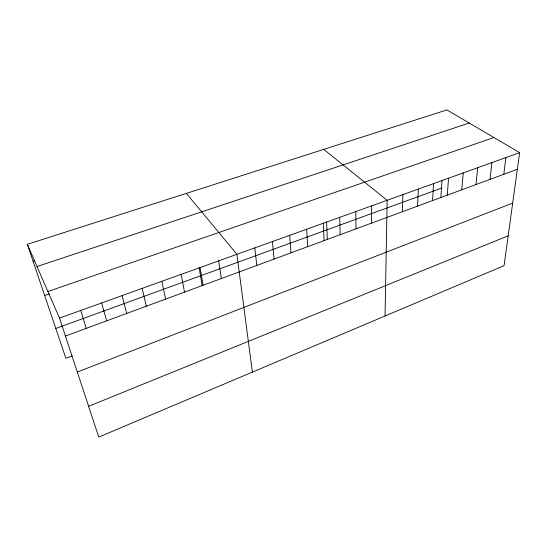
<?xml version="1.0" encoding="UTF-8"?>
<svg xmlns="http://www.w3.org/2000/svg" width="547" height="547" viewBox="0 0 547 547"><rect width="100%" height="100%" fill="white"/><g stroke="black" fill="none" stroke-linecap="round" stroke-linejoin="round"><path stroke-width="0.82" d="M371.543 223.101L371.604 205.877M385.04 315.995L387.153 200.291L323.715 149.386M402.332 211.737L402.9 194.623M417.559 206.116L418.373 189.064M432.54 200.592L433.58 183.594M440.827 197.761L442.017 180.558M447.261 195.156L448.533 178.213M461.743 189.809L463.234 172.927M475.986 184.558L477.688 167.731M490.003 179.382L491.91 162.616M503.787 174.295L505.893 157.584M519.65 152.64L504.06 265.657L98.781 437.074L59.5 318.115L27.35 244.318L446.899 109.926L519.65 152.64L59.5 318.115M88.621 406.298L508.177 235.812M77.312 372.056L512.689 203.108M72.149 355.933L65.872 358.319L27.35 244.318M65.428 336.063L517.353 169.29M55.787 328.467L441.491 188.141M44.663 295.551L49.305 293.937M47.91 291.517L493.886 137.516M37.025 266.519L469.21 123.027M33.08 261.275L34.693 260.748M186.377 193.378L236.906 254.321L252.379 372.11M80.778 310.464L86.241 328.378M101.639 302.963L106.658 320.843M122.097 295.606L126.685 313.458M142.152 288.392L146.329 306.211M161.83 281.315L165.604 299.093M181.132 274.375L184.524 292.112M200.072 267.565L203.087 285.26M199.122 267.688L202.233 285.842M218.663 260.878L221.316 278.532M254.82 247.873L256.796 265.439M272.406 241.548L274.068 259.073M289.684 235.34L291.025 252.81M306.648 229.241L307.694 246.663M323.318 223.244L324.07 240.618M326.621 221.856L327.332 239.661M339.694 217.357L340.166 234.677M355.789 211.566L355.988 228.837"/></g></svg>
